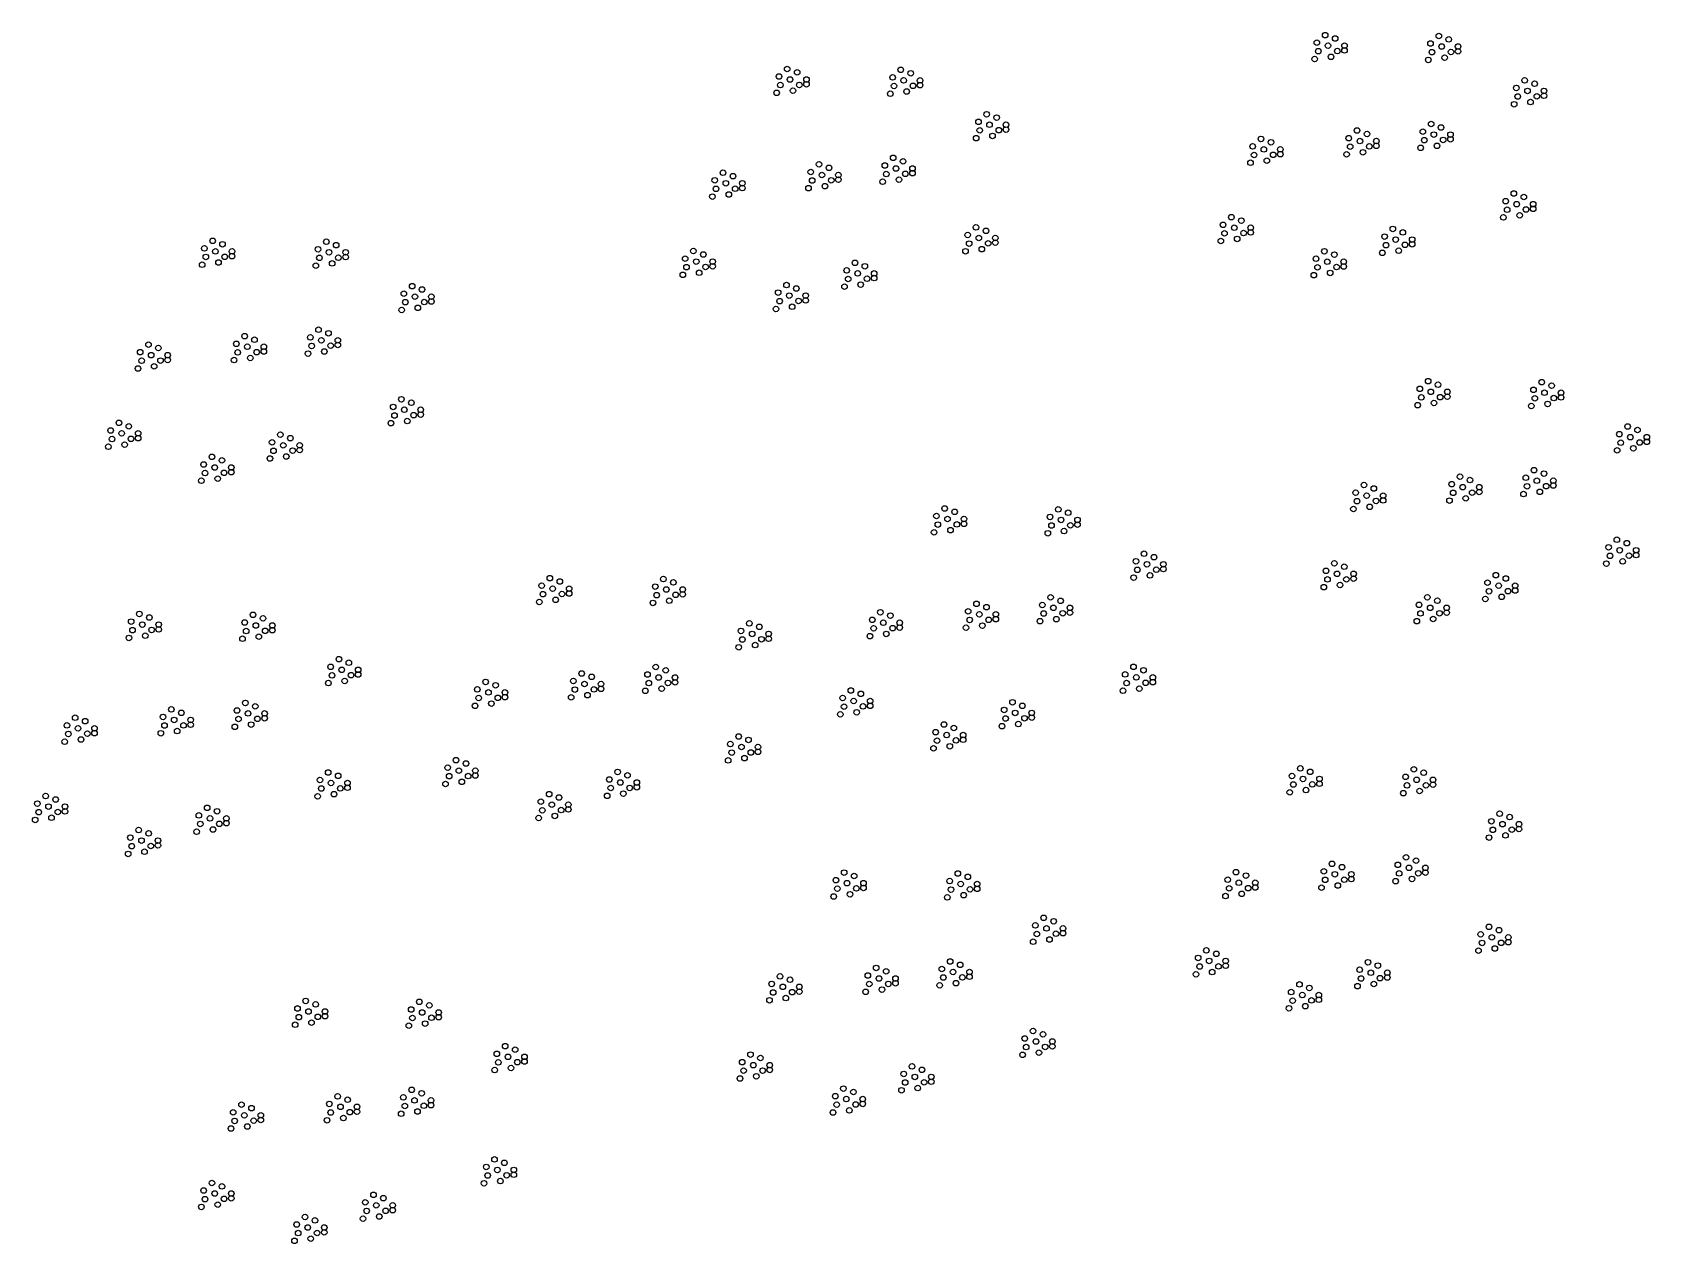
# Model space of a CAD drawing. Header units: inches. Extents: x -434 to 813, y -440 to 494.
import ezdxf

# ---------------------------------------------------------------- set-up
doc = ezdxf.new("R2010")
doc.units = ezdxf.units.IN
doc.header["$MEASUREMENT"] = 0
doc.layers.add('New Layer', color=1, linetype='Continuous', true_color=0xff0000)

msp = doc.modelspace()

# ---------------------------------------------------------------- linework, layer by layer
at = {"layer": 'New Layer'}
for centre in [(556, 485.8), (562.4, 491.6), (570.1, 489), (643.6, 485.1), (650, 490.9), (657.7, 488.3), (554.3, 473.2), (557.1, 479.2), (564.6, 483.5), (566.9, 474.9), (571.8, 479.3), (577.3, 483.5), (577.3, 479.8), (641.9, 472.5), (644.7, 478.5), (652.2, 482.8), (654.5, 474.2), (659.4, 478.6), (664.9, 482.8), (664.9, 479.1), (141.3, 459.7), (147.6, 465.5), (155.3, 462.9), (235.2, 464.8), (242.9, 462.2), (139.5, 447.1), (142.4, 453.1), (149.8, 457.4), (152.1, 448.8), (157, 453.2), (162.5, 457.4), (162.5, 453.7), (228.9, 459), (230, 452.4), (237.4, 456.7), (239.7, 448.1), (244.6, 452.5), (250.1, 456.7), (250.1, 453), (709.8, 450.9), (716.2, 456.7), (718.4, 448.6), (723.9, 454.1), (731.1, 448.6), (227.1, 446.4), (708.1, 438.3), (710.9, 444.3), (720.7, 440), (725.6, 444.4), (731.1, 444.9), (295.1, 424.8), (301.4, 430.6), (303.6, 422.5), (309.1, 428), (316.3, 422.5), (644.1, 423.1), (293.3, 412.2), (296.1, 418.2), (305.9, 413.9), (310.8, 418.3), (316.3, 418.8), (512.9, 411.6), (580.6, 412.2), (587, 418.1), (589.2, 409.9), (594.7, 415.4), (601.9, 409.9), (637.7, 417.2), (638.8, 410.6), (646.2, 414.9), (651.7, 420.4), (653.4, 410.8), (659, 414.9), (659, 411.3), (229.3, 397), (506.5, 405.8), (507.6, 399.2), (515.1, 403.5), (520.6, 409), (522.3, 399.3), (527.8, 403.5), (527.8, 399.8), (578.9, 399.7), (581.7, 405.6), (591.5, 401.3), (596.4, 405.8), (601.9, 406.3), (636, 404.7), (648.6, 406.3), (98.1, 385.5), (165.8, 386.1), (172.2, 392), (179.9, 389.3), (222.9, 391.1), (224, 384.5), (231.5, 388.8), (237, 394.3), (238.7, 384.7), (244.2, 388.8), (244.2, 385.2), (504.8, 393.2), (517.4, 394.8), (91.8, 379.7), (92.8, 373.1), (100.3, 377.4), (105.8, 382.9), (107.5, 373.2), (113, 377.4), (113, 373.7), (164.1, 373.6), (166.9, 379.5), (174.4, 383.8), (176.7, 375.2), (181.6, 379.7), (187.1, 383.8), (187.1, 380.2), (221.2, 378.6), (233.8, 380.2), (90, 367.1), (102.6, 368.7), (701.6, 363.6), (707.9, 369.5), (710.1, 361.3), (715.6, 366.8), (722.8, 361.3), (490.1, 351.3), (497.8, 348.6), (699.8, 351.1), (702.7, 357), (712.4, 352.7), (717.3, 357.2), (722.8, 357.7), (286.8, 337.5), (293.2, 343.4), (295.4, 335.2), (300.9, 340.7), (308.1, 335.2), (483.7, 345.4), (484.8, 338.8), (492.3, 343.1), (499.5, 339), (505, 343.1), (505, 339.5), (608.2, 336.3), (614.6, 342.2), (622.3, 339.5), (-301.7, 327.2), (-295.3, 333), (-293.2, 324.9), (-287.7, 330.4), (-280.4, 324.9), (-214.1, 326.5), (-207.7, 332.3), (-205.6, 324.2), (-200.1, 329.7), (-192.8, 324.2), (75.3, 325.2), (83, 322.5), (285.1, 325), (287.9, 330.9), (297.7, 326.6), (302.6, 331.1), (308.1, 331.6), (482, 332.9), (494.6, 334.5), (561.8, 325), (569.5, 322.4), (606.5, 323.8), (609.3, 329.7), (616.8, 334), (619.1, 325.4), (624, 329.9), (629.5, 334), (629.5, 330.4), (-303.4, 314.6), (-300.6, 320.6), (-290.8, 316.3), (-286, 320.7), (-280.4, 321.2), (-215.8, 313.9), (-213, 319.9), (-203.2, 315.6), (-198.4, 320), (-192.8, 320.5), (69, 319.3), (70, 312.7), (77.5, 317), (84.7, 312.9), (90.2, 317), (90.2, 313.4), (193.5, 310.2), (199.9, 316.1), (207.5, 313.4), (555.4, 319.2), (556.5, 312.6), (564, 316.9), (571.2, 312.8), (576.7, 316.9), (576.7, 313.2), (-141.5, 298.1), (67.2, 306.8), (79.8, 308.4), (147.1, 298.9), (191.8, 297.7), (194.6, 303.6), (202, 307.9), (204.3, 299.3), (209.2, 303.8), (214.7, 307.9), (214.7, 304.3), (553.7, 306.6), (566.3, 308.3), (-147.9, 292.3), (-146.8, 285.7), (-139.4, 290), (-133.9, 295.5), (-132.2, 285.8), (-126.7, 290), (-126.7, 286.3), (140.7, 293.1), (141.8, 286.5), (149.2, 290.8), (154.7, 296.3), (156.4, 286.7), (161.9, 290.8), (161.9, 287.1), (-149.6, 279.7), (-137.1, 281.4), (139, 280.5), (151.5, 282.2), (-213.7, 264.5), (-206, 261.8), (-344.8, 253), (-337.2, 250.4), (-277.1, 253.6), (-270.7, 259.5), (-268.6, 251.4), (-263.1, 256.8), (-255.9, 251.4), (-255.9, 247.7), (-220, 258.6), (-219, 252), (-211.5, 256.3), (-209.2, 247.7), (-204.3, 252.2), (-198.8, 256.3), (-198.8, 252.7), (-351.2, 247.2), (-350.1, 240.6), (-342.7, 244.9), (-340.4, 236.3), (-335.5, 240.7), (-330, 244.9), (-330, 241.2), (-278.8, 241.1), (-276, 247), (-266.3, 242.7), (-261.4, 247.2), (-221.8, 246.1), (-352.9, 234.6), (641.8, 224.8), (729.4, 224.1), (-149.8, 210.9), (635.4, 218.9), (636.5, 212.3), (643.9, 216.6), (649.4, 222.1), (651.1, 212.5), (656.6, 216.6), (656.6, 212.9), (723, 218.2), (724.1, 211.6), (731.5, 215.9), (737, 221.4), (738.7, 211.8), (744.3, 215.9), (744.3, 212.3), (-156.2, 205), (-155.1, 198.4), (-147.6, 202.8), (-142.1, 208.2), (-140.4, 198.6), (-134.9, 202.8), (-134.9, 199.1), (633.7, 206.3), (646.3, 208), (721.3, 205.7), (733.9, 207.3), (-374, 186.8), (-367.6, 192.7), (-360, 190), (-157.9, 192.5), (-145.3, 194.1), (795.6, 189.9), (803.2, 187.2), (-375.7, 174.3), (-372.9, 180.2), (-365.5, 184.6), (-363.2, 175.9), (-358.3, 180.4), (-352.8, 184.6), (-352.8, 180.9), (-249.5, 177.7), (-243.1, 183.6), (-240.9, 175.4), (-235.4, 180.9), (-228.2, 175.4), (789.2, 184), (790.3, 177.4), (797.7, 181.7), (800, 173.1), (804.9, 177.6), (810.4, 181.7), (810.4, 178.1), (-302.3, 160.6), (-295.9, 166.5), (-288.2, 163.8), (-251.2, 165.2), (-248.4, 171.1), (-238.6, 166.8), (-233.7, 171.3), (-228.2, 171.8), (787.5, 171.5), (-304, 148.1), (-301.2, 154), (-293.7, 158.3), (-291.4, 149.7), (-286.5, 154.2), (-281, 158.3), (-281, 154.7), (666.3, 151.2), (674, 148.6), (717.1, 150.4), (723.4, 156.2), (725.6, 148.1), (731.1, 153.6), (738.3, 148.1), (585.9, 138.9), (592.3, 144.8), (594.4, 136.6), (599.9, 142.1), (607.1, 136.6), (660, 145.4), (661.1, 138.8), (668.5, 143.1), (675.7, 138.9), (681.2, 143.1), (681.2, 139.4), (715.3, 137.8), (718.1, 143.8), (727.9, 139.5), (732.8, 143.9), (738.3, 144.4), (269, 126.7), (276.7, 124.1), (356.6, 126), (364.3, 123.4), (584.2, 126.3), (587, 132.3), (596.7, 128), (601.6, 132.5), (607.1, 132.9), (658.3, 132.8), (670.8, 134.5), (262.7, 120.9), (263.8, 114.3), (271.2, 118.6), (278.4, 114.4), (283.9, 118.6), (283.9, 114.9), (350.3, 120.2), (351.4, 113.6), (358.8, 117.9), (366, 113.7), (371.5, 117.9), (371.5, 114.2), (260.9, 108.3), (273.5, 110), (348.6, 107.6), (361.1, 109.3), (787.3, 102.6), (795, 100), (416.5, 86), (422.8, 91.8), (430.5, 89.2), (780.9, 96.8), (782, 90.2), (789.5, 94.5), (791.8, 85.9), (796.7, 90.3), (802.2, 94.5), (802.2, 90.8), (-35.4, 73), (414.7, 73.4), (417.6, 79.4), (425, 83.7), (427.3, 75.1), (432.2, 79.5), (437.7, 83.7), (437.7, 80), (563.1, 78.6), (569.5, 84.4), (571.6, 76.3), (577.1, 81.8), (584.3, 76.3), (694, 75.3), (701.7, 72.7), (779.2, 84.2), (-41.7, 67.2), (-40.7, 60.6), (-33.2, 64.9), (-27.7, 70.4), (-26, 60.8), (-20.5, 64.9), (-20.5, 61.2), (45.9, 66.5), (52.2, 72.3), (54.4, 64.2), (59.9, 69.7), (67.1, 64.2), (67.1, 60.5), (561.4, 66), (564.2, 72), (573.9, 67.7), (578.8, 72.1), (584.3, 72.6), (687.6, 69.5), (688.7, 62.9), (696.2, 67.2), (703.4, 63), (708.9, 67.2), (708.9, 63.5), (-43.5, 54.6), (-30.9, 56.3), (44.1, 53.9), (47, 59.9), (56.7, 55.6), (61.6, 60.1), (293.6, 53.2), (301.3, 50.6), (344.3, 52.3), (350.7, 58.2), (352.9, 50.1), (358.4, 55.5), (365.6, 50.1), (634.8, 52.4), (641.2, 58.2), (643.4, 50.1), (648.9, 55.6), (656.1, 50.1), (685.9, 56.9), (698.5, 58.6), (-358.2, 39.5), (-351.8, 45.4), (-349.6, 37.2), (-344.1, 42.7), (-336.9, 37.2), (-270.6, 38.8), (-264.2, 44.7), (-262, 36.5), (-256.5, 42), (-249.3, 36.5), (118.4, 38.1), (126.1, 35.5), (213.2, 40.9), (219.5, 46.7), (221.7, 38.6), (227.2, 44.1), (234.4, 38.6), (287.2, 47.4), (288.3, 40.8), (295.8, 45.1), (298.1, 36.4), (303, 40.9), (308.5, 45.1), (308.5, 41.4), (342.6, 39.8), (345.4, 45.7), (355.2, 41.4), (360.1, 45.9), (365.6, 46.4), (633.1, 39.8), (635.9, 45.8), (645.7, 41.5), (650.6, 45.9), (656.1, 46.4), (-359.9, 26.9), (-357.1, 32.9), (-347.3, 28.6), (-342.4, 33.1), (-336.9, 33.5), (-272.3, 26.3), (-269.5, 32.2), (-259.7, 27.9), (-254.8, 32.4), (-249.3, 32.9), (112, 32.3), (113.1, 25.7), (120.6, 30), (127.8, 25.9), (133.3, 30), (133.3, 26.3), (211.4, 28.3), (214.3, 34.3), (224, 30), (228.9, 34.4), (234.4, 34.9), (285.5, 34.8), (-198, 10.5), (110.3, 19.7), (122.9, 21.4), (-204.4, 4.6), (-203.3, -2), (-195.8, 2.3), (-190.3, 7.8), (-188.6, -1.8), (-183.1, 2.3), (-183.1, -1.3), (-10.8, -0.5), (39.9, -1.3), (46.3, 4.5), (54, 1.9), (408.2, -1.2), (414.6, 4.6), (422.3, 2), (-206.1, -7.9), (-193.5, -6.3), (-91.3, -12.8), (-84.9, -7), (-77.2, -9.6), (-17.2, -6.3), (-16.1, -12.9), (-8.6, -8.6), (-3.1, -3.1), (-1.4, -12.8), (4.1, -8.6), (4.1, -12.3), (38.2, -13.9), (41, -7.9), (48.5, -3.6), (50.8, -12.2), (55.7, -7.8), (61.2, -3.6), (61.2, -7.3), (196.7, -13.6), (406.5, -13.8), (409.3, -7.9), (416.8, -3.5), (419.1, -12.2), (424, -7.7), (429.5, -3.5), (429.5, -7.2), (-270.1, -23.2), (-262.5, -25.8), (-93, -25.4), (-90.2, -19.4), (-82.7, -15.1), (-80.4, -23.7), (-75.5, -19.3), (-70, -15.1), (-70, -18.8), (-18.9, -18.9), (-6.3, -17.2), (190.4, -19.4), (191.5, -26.1), (198.9, -21.7), (204.4, -16.2), (206.1, -25.9), (211.6, -21.7), (211.6, -25.4), (321.3, -22.7), (328.9, -25.4), (-401.3, -34.6), (-393.6, -37.3), (-333.6, -34), (-327.2, -28.2), (-325, -36.3), (-319.5, -30.8), (-312.3, -36.3), (-276.5, -29), (-275.4, -35.6), (-268, -31.3), (-260.8, -35.5), (-255.3, -31.3), (-255.3, -35), (188.6, -32), (201.2, -30.4), (314.9, -28.6), (316, -35.2), (323.4, -30.9), (325.8, -39.5), (330.6, -35), (336.2, -30.9), (336.2, -34.5), (-407.7, -40.5), (-406.6, -47.1), (-399.1, -42.8), (-396.8, -51.4), (-391.9, -46.9), (-386.4, -42.8), (-386.4, -46.5), (-335.3, -46.6), (-332.5, -40.6), (-322.7, -44.9), (-317.8, -40.5), (-312.3, -40), (-278.2, -41.6), (-265.6, -39.9), (110.2, -49.1), (117.8, -51.7), (262.1, -45.7), (268.5, -39.8), (270.6, -48), (276.1, -42.5), (283.3, -48), (283.3, -51.6), (313.2, -41.1), (-409.4, -53.1), (103.8, -54.9), (104.9, -61.5), (112.4, -57.2), (119.6, -61.4), (125.1, -57.2), (125.1, -60.9), (260.4, -58.2), (263.2, -52.3), (273, -56.6), (277.8, -52.1), (-206.3, -76.8), (-114.1, -73.1), (-107.7, -67.3), (-105.5, -75.4), (-100, -69.9), (-92.8, -75.4), (16.9, -76.4), (102.1, -67.5), (114.7, -65.8), (543.2, -73.7), (550.8, -76.3), (630.8, -74.4), (-212.6, -82.6), (-211.6, -89.2), (-204.1, -84.9), (-198.6, -79.4), (-196.9, -89.1), (-191.4, -84.9), (-191.4, -88.6), (-115.8, -85.7), (-113, -79.7), (-103.2, -84), (-98.3, -79.6), (-92.8, -79.1), (10.5, -82.2), (11.6, -88.8), (19, -84.5), (24.5, -79), (26.2, -88.7), (31.7, -84.5), (31.7, -88.2), (536.8, -79.5), (537.9, -86.1), (545.3, -81.8), (552.5, -86), (558, -81.8), (558, -85.5), (624.4, -80.2), (625.5, -86.8), (632.9, -82.5), (638.4, -77), (640.1, -86.7), (645.6, -82.5), (645.6, -86.2), (-430.5, -100.8), (-424.1, -95), (-416.4, -97.6), (-214.4, -95.2), (-201.8, -93.5), (-42.3, -99.3), (-35.9, -93.5), (-33.8, -101.6), (-28.3, -96.1), (-21.1, -101.6), (8.8, -94.8), (21.3, -93.1), (535.1, -92.1), (547.6, -90.4), (622.7, -92.8), (635.2, -91.1), (-432.2, -113.4), (-429.4, -107.4), (-421.9, -103.1), (-419.6, -111.7), (-414.7, -107.3), (-409.2, -103.1), (-409.2, -106.8), (-306, -109.9), (-299.6, -104.1), (-297.4, -112.2), (-291.9, -106.7), (-284.7, -112.2), (-44, -111.9), (-41.2, -106), (-31.5, -110.3), (-26.6, -105.8), (-21.1, -105.3), (696.9, -108.6), (704.6, -111.2), (-352.4, -121.2), (-344.7, -123.8), (-307.7, -122.5), (-304.9, -116.5), (-295.1, -120.8), (-290.2, -116.4), (-284.7, -115.9), (690.6, -114.4), (691.7, -121), (699.1, -116.7), (701.4, -125.3), (706.3, -120.9), (711.8, -116.7), (711.8, -120.4), (-358.8, -127), (-357.7, -133.6), (-350.2, -129.3), (-347.9, -137.9), (-343, -133.5), (-337.5, -129.3), (-337.5, -133), (688.8, -127), (-360.5, -139.6), (567.7, -147.2), (575.4, -149.8), (618.4, -148), (624.8, -142.2), (627, -150.3), (632.5, -144.8), (639.7, -150.3), (185.2, -159.8), (191.6, -154), (193.8, -162.1), (199.3, -156.6), (206.5, -162.1), (272.9, -160.5), (279.2, -154.7), (281.4, -162.8), (286.9, -157.3), (294.1, -162.8), (487.3, -159.5), (493.6, -153.7), (495.8, -161.8), (501.3, -156.3), (508.5, -161.8), (561.4, -153), (562.4, -159.6), (569.9, -155.3), (572.2, -163.9), (577.1, -159.5), (582.6, -155.3), (582.6, -159), (616.7, -160.6), (619.5, -154.6), (629.3, -158.9), (634.2, -154.5), (639.7, -154), (183.5, -172.4), (186.3, -166.4), (196.1, -170.7), (201, -166.2), (206.5, -165.8), (271.1, -173.1), (273.9, -167.1), (283.7, -171.4), (288.6, -166.9), (294.1, -166.5), (485.6, -172.1), (488.4, -166.1), (498.1, -170.4), (503, -166), (508.5, -165.5), (559.6, -165.6), (345.4, -188.9), (339, -194.7), (340.1, -201.3), (347.6, -197), (353.1, -191.5), (354.8, -201.1), (360.3, -197), (360.3, -200.7), (682.3, -201.6), (688.7, -195.8), (696.4, -198.4), (337.3, -207.3), (349.9, -205.6), (470.8, -214), (683.4, -208.2), (690.9, -203.9), (693.2, -212.5), (698.1, -208.1), (703.6, -203.9), (703.6, -207.6), (273.3, -222.5), (281, -225.1), (464.5, -219.8), (465.6, -226.4), (473, -222.1), (478.5, -216.6), (480.2, -226.3), (485.7, -222.1), (485.7, -225.8), (595.4, -223.1), (603, -225.7), (680.6, -214.2), (142.1, -234), (149.8, -236.6), (209.8, -233.3), (216.2, -227.5), (218.4, -235.6), (223.9, -230.1), (231.1, -235.6), (266.9, -228.3), (268, -234.9), (275.5, -230.6), (282.7, -234.8), (288.2, -230.6), (288.2, -234.3), (462.8, -232.4), (475.3, -230.7), (589, -228.9), (590.1, -235.6), (597.6, -231.2), (604.7, -235.4), (610.3, -231.2), (610.3, -234.9), (135.7, -239.8), (136.8, -246.4), (144.3, -242.1), (146.6, -250.7), (151.5, -246.2), (157, -242.1), (157, -245.8), (208.1, -245.9), (210.9, -239.9), (220.7, -244.2), (225.6, -239.8), (231.1, -239.3), (265.2, -240.9), (277.8, -239.2), (536.2, -246.1), (542.6, -240.2), (544.8, -248.4), (550.2, -242.9), (557.5, -248.4), (587.3, -241.5), (599.9, -239.9), (-229.9, -258.8), (-223.6, -252.9), (-221.4, -261.1), (-215.9, -255.6), (-208.7, -261.1), (-142.3, -259.5), (-136, -253.6), (-133.8, -261.8), (-128.3, -256.3), (-121.1, -261.8), (134, -252.4), (534.5, -258.6), (537.3, -252.7), (547.1, -257), (551.9, -252.5), (557.5, -252), (-231.7, -271.3), (-228.9, -265.4), (-219.1, -269.7), (-214.2, -265.2), (-208.7, -264.7), (-144.1, -272), (-141.3, -266.1), (-131.5, -270.4), (-126.6, -265.9), (-121.1, -265.4), (337.2, -276.1), (-69.8, -287.8), (330.8, -281.9), (331.9, -288.5), (339.4, -284.2), (344.8, -278.7), (346.5, -288.4), (352.1, -284.2), (352.1, -287.9), (-76.2, -293.7), (-75.1, -300.3), (-67.6, -296), (-62.1, -290.5), (-60.4, -300.1), (-54.9, -296), (-54.9, -299.6), (112.9, -300.1), (119.3, -294.3), (127, -296.9), (329.1, -294.5), (341.7, -292.8), (-77.9, -306.2), (-65.3, -304.6), (111.2, -312.7), (114, -306.7), (121.5, -302.4), (123.8, -311), (128.7, -306.6), (134.2, -302.4), (134.2, -306.1), (237.5, -309.2), (243.9, -303.4), (246, -311.5), (251.5, -306), (258.7, -311.5), (-141.9, -321.5), (-134.2, -324.1), (191, -320.5), (198.7, -323.1), (235.8, -321.8), (238.6, -315.8), (248.3, -320.1), (253.2, -315.7), (258.7, -315.2), (-279.5, -338.8), (-273.1, -332.9), (-265.4, -335.6), (-205.4, -332.3), (-199, -326.5), (-196.8, -334.6), (-191.3, -329.1), (-189.6, -338.7), (-184.1, -334.6), (-184.1, -338.3), (-148.3, -327.3), (-147.2, -333.9), (-139.7, -329.6), (-137.4, -338.2), (-132.5, -333.7), (-127, -329.6), (-127, -333.3), (184.7, -326.3), (185.8, -332.9), (193.2, -328.6), (195.5, -337.3), (200.4, -332.8), (205.9, -328.6), (205.9, -332.3), (-278.4, -345.4), (-270.9, -341.1), (-268.6, -349.7), (-263.7, -345.2), (-258.2, -341.1), (-258.2, -344.7), (-207.1, -344.9), (-204.3, -338.9), (-194.5, -343.2), (-150, -339.9), (183, -338.9), (-281.2, -351.3), (-78, -375.1), (-84.4, -380.9), (-83.3, -387.5), (-75.8, -383.2), (-70.4, -377.7), (-68.6, -387.3), (-63.1, -383.2), (-63.1, -386.9), (-302.3, -399.1), (-295.9, -393.3), (-288.2, -395.9), (-86.1, -393.5), (-73.5, -391.8), (-304, -411.7), (-301.2, -405.7), (-293.7, -401.4), (-291.4, -410), (-286.5, -405.5), (-281, -401.4), (-281, -405.1), (-177.7, -408.2), (-171.3, -402.4), (-169.2, -410.5), (-163.7, -405), (-156.5, -410.5), (-230.5, -425.3), (-224.1, -419.5), (-216.5, -422.1), (-179.4, -420.8), (-176.6, -414.8), (-166.9, -419.1), (-162, -414.7), (-156.5, -414.2), (-232.2, -437.9), (-229.4, -431.9), (-222, -427.6), (-219.7, -436.2), (-214.8, -431.8), (-209.3, -427.6), (-209.3, -431.3)]:
    msp.add_circle(centre, 2.14, dxfattribs=at)

doc.saveas('drawing.dxf')
